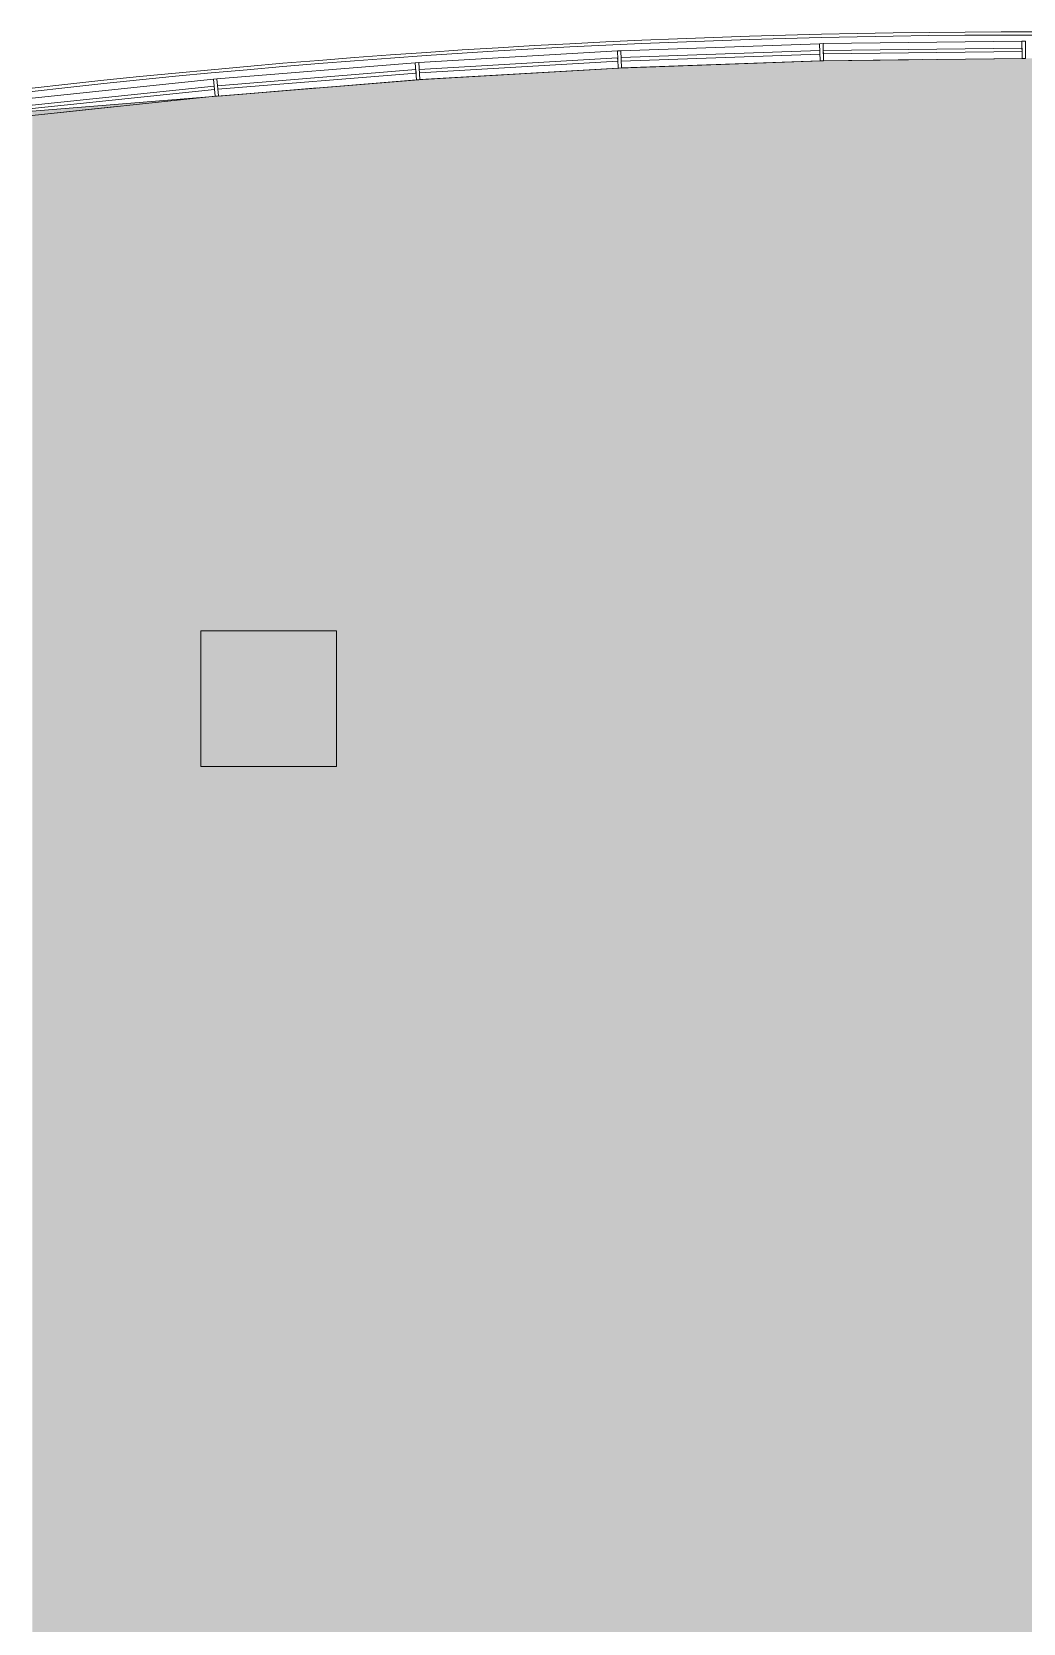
# Model space of a CAD drawing. Header units: inches. Extents: x 46946 to 48441, y 40324 to 42003.
# Drawn here: x 46946.3 to 47234.2, y 41532.6 to 41994.6 of the extents above; entities that cross this region are included whole.
import ezdxf

# ---------------------------------------------------------------- set-up
doc = ezdxf.new("R2010")
doc.units = ezdxf.units.IN
doc.header["$MEASUREMENT"] = 0
for name, color, linetype, lineweight in [('8_ TYPICAL FLOOR PLAN__6th _ 10th__dwg _3_', 8, 'Continuous', 9), ('A-DETL', 90, 'Continuous', 9), ('A-DETL-GENF', 92, 'Continuous', 9), ('A-GLAZ-CURT', 52, 'Continuous', 9), ('A-GLAZ-CWMG', 51, 'Continuous', 9), ('COL', 7, 'Continuous', 9), ('COL-HATCH', 7, 'Continuous', 9), ('GLAZING', 7, 'Continuous', 9)]:
    doc.layers.add(name, color=color, linetype=linetype, lineweight=lineweight)

# ---------------------------------------------------------------- blocks, each defined once
blk = doc.blocks.new('8_ TYPICAL FLOOR PLAN__6th _ 10th__dwg _3_-696755-Level 06 - Furniture')
at = {"layer": 'COL-HATCH'}
blk.add_hatch(color=256, dxfattribs=at).paths.add_polyline_path([(14998.24, -30954.25), (14998.24, -30914.88), (14958.87, -30914.88), (14958.87, -30954.25)])
at = {"layer": 'COL', "flags": 128}
blk.add_lwpolyline([(14998.24, -30954.25), (14998.24, -30914.88), (14958.87, -30914.88), (14958.87, -30954.25), (14998.24, -30954.25)], dxfattribs=at)
at = {"layer": 'GLAZING'}
for radius, end in [(2565.94, 96.46987), (2565, 96.47226)]:
    blk.add_arc((15199.03, -33306.88), radius, 81.54943, end, dxfattribs=at)
blk = doc.blocks.new('System Panel - Glazed-935319-Level 06 - Furniture')
at = {"layer": 'A-GLAZ-CURT', "lineweight": 13}
for p, q in [((28.86, 0.5), (-28.86, 0.5)), ((-28.86, 0.5), (-28.86, -0.5)), ((28.86, -0.5), (28.86, 0.5)), ((-28.86, -0.5), (28.86, -0.5))]:
    blk.add_line(p, q, dxfattribs=at)
blk = doc.blocks.new('System Panel - Glazed-V4-Level 06 - Furniture')
at = {"layer": 'A-GLAZ-CURT', "lineweight": 13}
for p, q in [((24.38, 0.5), (-28.86, 0.5)), ((-28.86, 0.5), (-28.86, -0.5)), ((-28.86, -0.5), (24.28, -0.5))]:
    blk.add_line(p, q, dxfattribs=at)
blk = doc.blocks.new('Rectangular Mullion - Rectangular Mullion-935254-Level 06 - Furniture')
at = {"layer": 'A-GLAZ-CWMG', "lineweight": 20}
for p, q in [((-0.5, 2.5), (0.5, 2.5)), ((-0.5, -2.5), (-0.5, 2.5)), ((0.5, 2.5), (0.5, -2.5)), ((0.5, -2.5), (-0.5, -2.5))]:
    blk.add_line(p, q, dxfattribs=at)
blk = doc.blocks.new('Rectangular Mullion - Rectangular Mullion-V6-Level 06 - Furniture')
at = {"layer": 'A-GLAZ-CWMG', "lineweight": 20}
for p, q in [((-0.5, 2.5), (0.5, 2.5)), ((-0.5, -2.5), (-0.5, 2.5)), ((0.5, 2.5), (0.5, -2.5)), ((0.5, -2.5), (-0.5, -2.5))]:
    blk.add_line(p, q, dxfattribs=at)
blk = doc.blocks.new('Rectangular Mullion - Rectangular Mullion-V8-Level 06 - Furniture')
at = {"layer": 'A-GLAZ-CWMG'}
for p, q in [((47176.09, 41991.18), (47233.85, 41991.9)), ((47176.2, 41986.18), (47233.86, 41986.89)), ((47176.2, 41986.18), (47205.02, 41986.54))]:
    blk.add_line(p, q, dxfattribs=at)
blk = doc.blocks.new('Rectangular Mullion - Rectangular Mullion-V9-Level 06 - Furniture')
at = {"layer": 'A-GLAZ-CWMG'}
for p, q in [((47117.35, 41989.12), (47175.09, 41991.16)), ((47117.58, 41984.12), (47175.21, 41986.16)), ((47117.58, 41984.12), (47146.39, 41985.14))]:
    blk.add_line(p, q, dxfattribs=at)
blk = doc.blocks.new('Rectangular Mullion - Rectangular Mullion-V10-Level 06 - Furniture')
at = {"layer": 'A-GLAZ-CWMG'}
for p, q in [((47058.68, 41985.71), (47116.35, 41989.08)), ((47059.03, 41980.72), (47116.59, 41984.07)), ((47059.03, 41980.72), (47087.8, 41982.4))]:
    blk.add_line(p, q, dxfattribs=at)
blk = doc.blocks.new('Rectangular Mullion - Rectangular Mullion-V11-Level 06 - Furniture')
at = {"layer": 'A-GLAZ-CWMG'}
for p, q in [((47000.1, 41980.95), (47057.68, 41985.64)), ((47000.56, 41975.97), (47058.03, 41980.65)), ((47000.56, 41975.97), (47029.29, 41978.31))]:
    blk.add_line(p, q, dxfattribs=at)
blk = doc.blocks.new('Rectangular Mullion - Rectangular Mullion-V12-Level 06 - Furniture')
at = {"layer": 'A-GLAZ-CWMG'}
for p, q in [((46946.44, 41975.35), (46999.1, 41980.86)), ((46946.44, 41970.33), (46999.57, 41975.88)), ((46946.44, 41970.33), (46970.89, 41972.88))]:
    blk.add_line(p, q, dxfattribs=at)

msp = doc.modelspace()

# ---------------------------------------------------------------- hatches: boundary and pattern name
at = {"layer": 'A-DETL-GENF'}
h = msp.add_hatch(color=9, dxfattribs=at)
h.paths.add_polyline_path([(46946.44, 40774.45), (47334.6, 40774.45), (47334.6, 41735.04), (47334.53, 41735.12), (47333.76, 41736.13), (47334.6, 41736.67), (47334.58, 41738.56), (47333.87, 41738.39), (47333.26, 41738.15), (47332.79, 41737.92), (47332.36, 41739.11), (47332.07, 41740.35), (47332.36, 41740.31), (47332.49, 41740.33), (47332.65, 41740.39), (47332.87, 41740.51), (47333.28, 41740.91), (47333.63, 41741.46), (47333.87, 41742.08), (47333.97, 41742.69), (47333.91, 41743.21), (47333.73, 41743.53), (47333.7, 41743.56), (47333.55, 41743.67), (47333.82, 41743.72), (47333.97, 41743.8), (47334.08, 41743.89), (47334.25, 41744.08), (47334.51, 41744.59), (47334.6, 41744.9), (47334.58, 41746.5), (47334.35, 41746.97), (47334.21, 41747.13), (47333.94, 41747.26), (47333.86, 41747.28), (47333.72, 41747.55), (47333.71, 41747.69), (47333.78, 41748.14), (47333.97, 41748.7), (47334.16, 41749.03), (47334.35, 41749.21), (47334.58, 41749.33), (47334.6, 41749.35), (47334.57, 41766.04), (47334.57, 41766.07), (47334.6, 41766.08), (47334.57, 41768.28), (47334.06, 41768.08), (47333.59, 41767.84), (47333.15, 41769.04), (47332.87, 41770.28), (47333.15, 41770.24), (47333.24, 41770.24), (47333.45, 41770.31), (47333.74, 41770.51), (47334.08, 41770.84), (47334.43, 41771.38), (47334.6, 41771.79), (47334.57, 41773.4), (47334.43, 41773.53), (47334.34, 41773.59), (47334.6, 41773.64), (47334.57, 41777.34), (47334.52, 41777.47), (47334.51, 41777.61), (47334.57, 41778.07), (47334.6, 41778.23), (47334.6, 41970.71), (47349.13, 41970.71), (47349.13, 41984.34), (47292.19, 41986.9), (47233.85, 41986.9), (47174.1, 41986.12), (47116.35, 41984.08), (47058.03, 41980.63), (46946.44, 41971.58), (46946.44, 40812.86)])
h.paths.add_polyline_path([(46995.4, 40899.4), (46995.4, 40938.77), (47034.77, 40938.77), (47034.77, 40899.4)])
h.paths.add_polyline_path([(46995.4, 41340.34), (46995.4, 41379.71), (47034.77, 41379.71), (47034.77, 41340.34), (47005.04, 41340.34)])
h.paths.add_polyline_path([(47670.26, 41663.76), (47974.98, 41663.76), (47974.98, 41873.76), (47836.89, 41914.62), (47648.38, 41960.01), (47648.38, 41663.76), (47655.28, 41663.76)])
h.paths.add_polyline_path([(47916.66, 41781.29), (47877.29, 41781.29), (47877.29, 41820.66), (47916.66, 41820.66), (47916.66, 41818.73)])
h.paths.add_polyline_path([(47034.77, 41781.29), (46995.4, 41781.29), (46995.4, 41820.66), (47034.77, 41820.66)])

# ---------------------------------------------------------------- linework, layer by layer
at = {"layer": 'A-DETL'}
for p, q in [((47234.19, 41986.9), (47175.62, 41986.17)), ((47116.76, 41984.1), (47059.86, 41980.78)), ((47175.62, 41986.17), (47116.76, 41984.1)), ((47059.86, 41980.78), (46946.44, 41971.58))]:
    msp.add_line(p, q, dxfattribs=at)

# ---------------------------------------------------------------- block references
at = {"layer": '8_ TYPICAL FLOOR PLAN__6th _ 10th__dwg _3_', "color": 7}
msp.add_blockref('8_ TYPICAL FLOOR PLAN__6th _ 10th__dwg _3_-696755-Level 06 - Furniture', (32036.54, 72735.54), dxfattribs=at)
at = {"layer": 'A-GLAZ-CURT'}
for name, p, rotation in [('System Panel - Glazed-935319-Level 06 - Furniture', (47087.66, 41984.89), 183.3376951759766), ('System Panel - Glazed-935319-Level 06 - Furniture', (47146.31, 41987.64), 182.0230899275785), ('System Panel - Glazed-935319-Level 06 - Furniture', (47205, 41989.04), 180.7084846791903), ('System Panel - Glazed-935319-Level 06 - Furniture', (47029.09, 41980.8), 184.6523004243692), ('System Panel - Glazed-V4-Level 06 - Furniture', (46970.63, 41975.37), 185.9669056727632)]:
    msp.add_blockref(name, p, dxfattribs=dict(at, rotation=rotation))
at = {"layer": 'A-GLAZ-CWMG'}
for name in ['Rectangular Mullion - Rectangular Mullion-V9-Level 06 - Furniture', 'Rectangular Mullion - Rectangular Mullion-V8-Level 06 - Furniture', 'Rectangular Mullion - Rectangular Mullion-V10-Level 06 - Furniture', 'Rectangular Mullion - Rectangular Mullion-V11-Level 06 - Furniture', 'Rectangular Mullion - Rectangular Mullion-V12-Level 06 - Furniture']:
    msp.add_blockref(name, (0, 0), dxfattribs=at)
at = {"layer": 'A-GLAZ-CWMG', "extrusion": (0, 0, -1)}
for name, p, rotation in [('Rectangular Mullion - Rectangular Mullion-935254-Level 06 - Furniture', (-47175.65, 41988.67), 358.6342126966154), ('Rectangular Mullion - Rectangular Mullion-935254-Level 06 - Furniture', (-47234.35, 41989.4), 359.9488179450116), ('Rectangular Mullion - Rectangular Mullion-V6-Level 06 - Furniture', (-47116.97, 41986.6), 357.3196074482217), ('Rectangular Mullion - Rectangular Mullion-935254-Level 06 - Furniture', (-47058.35, 41983.18), 356.0050021998277), ('Rectangular Mullion - Rectangular Mullion-935254-Level 06 - Furniture', (-46999.83, 41978.42), 354.690396951434)]:
    msp.add_blockref(name, p, dxfattribs=dict(at, rotation=rotation))

doc.saveas('drawing.dxf')
